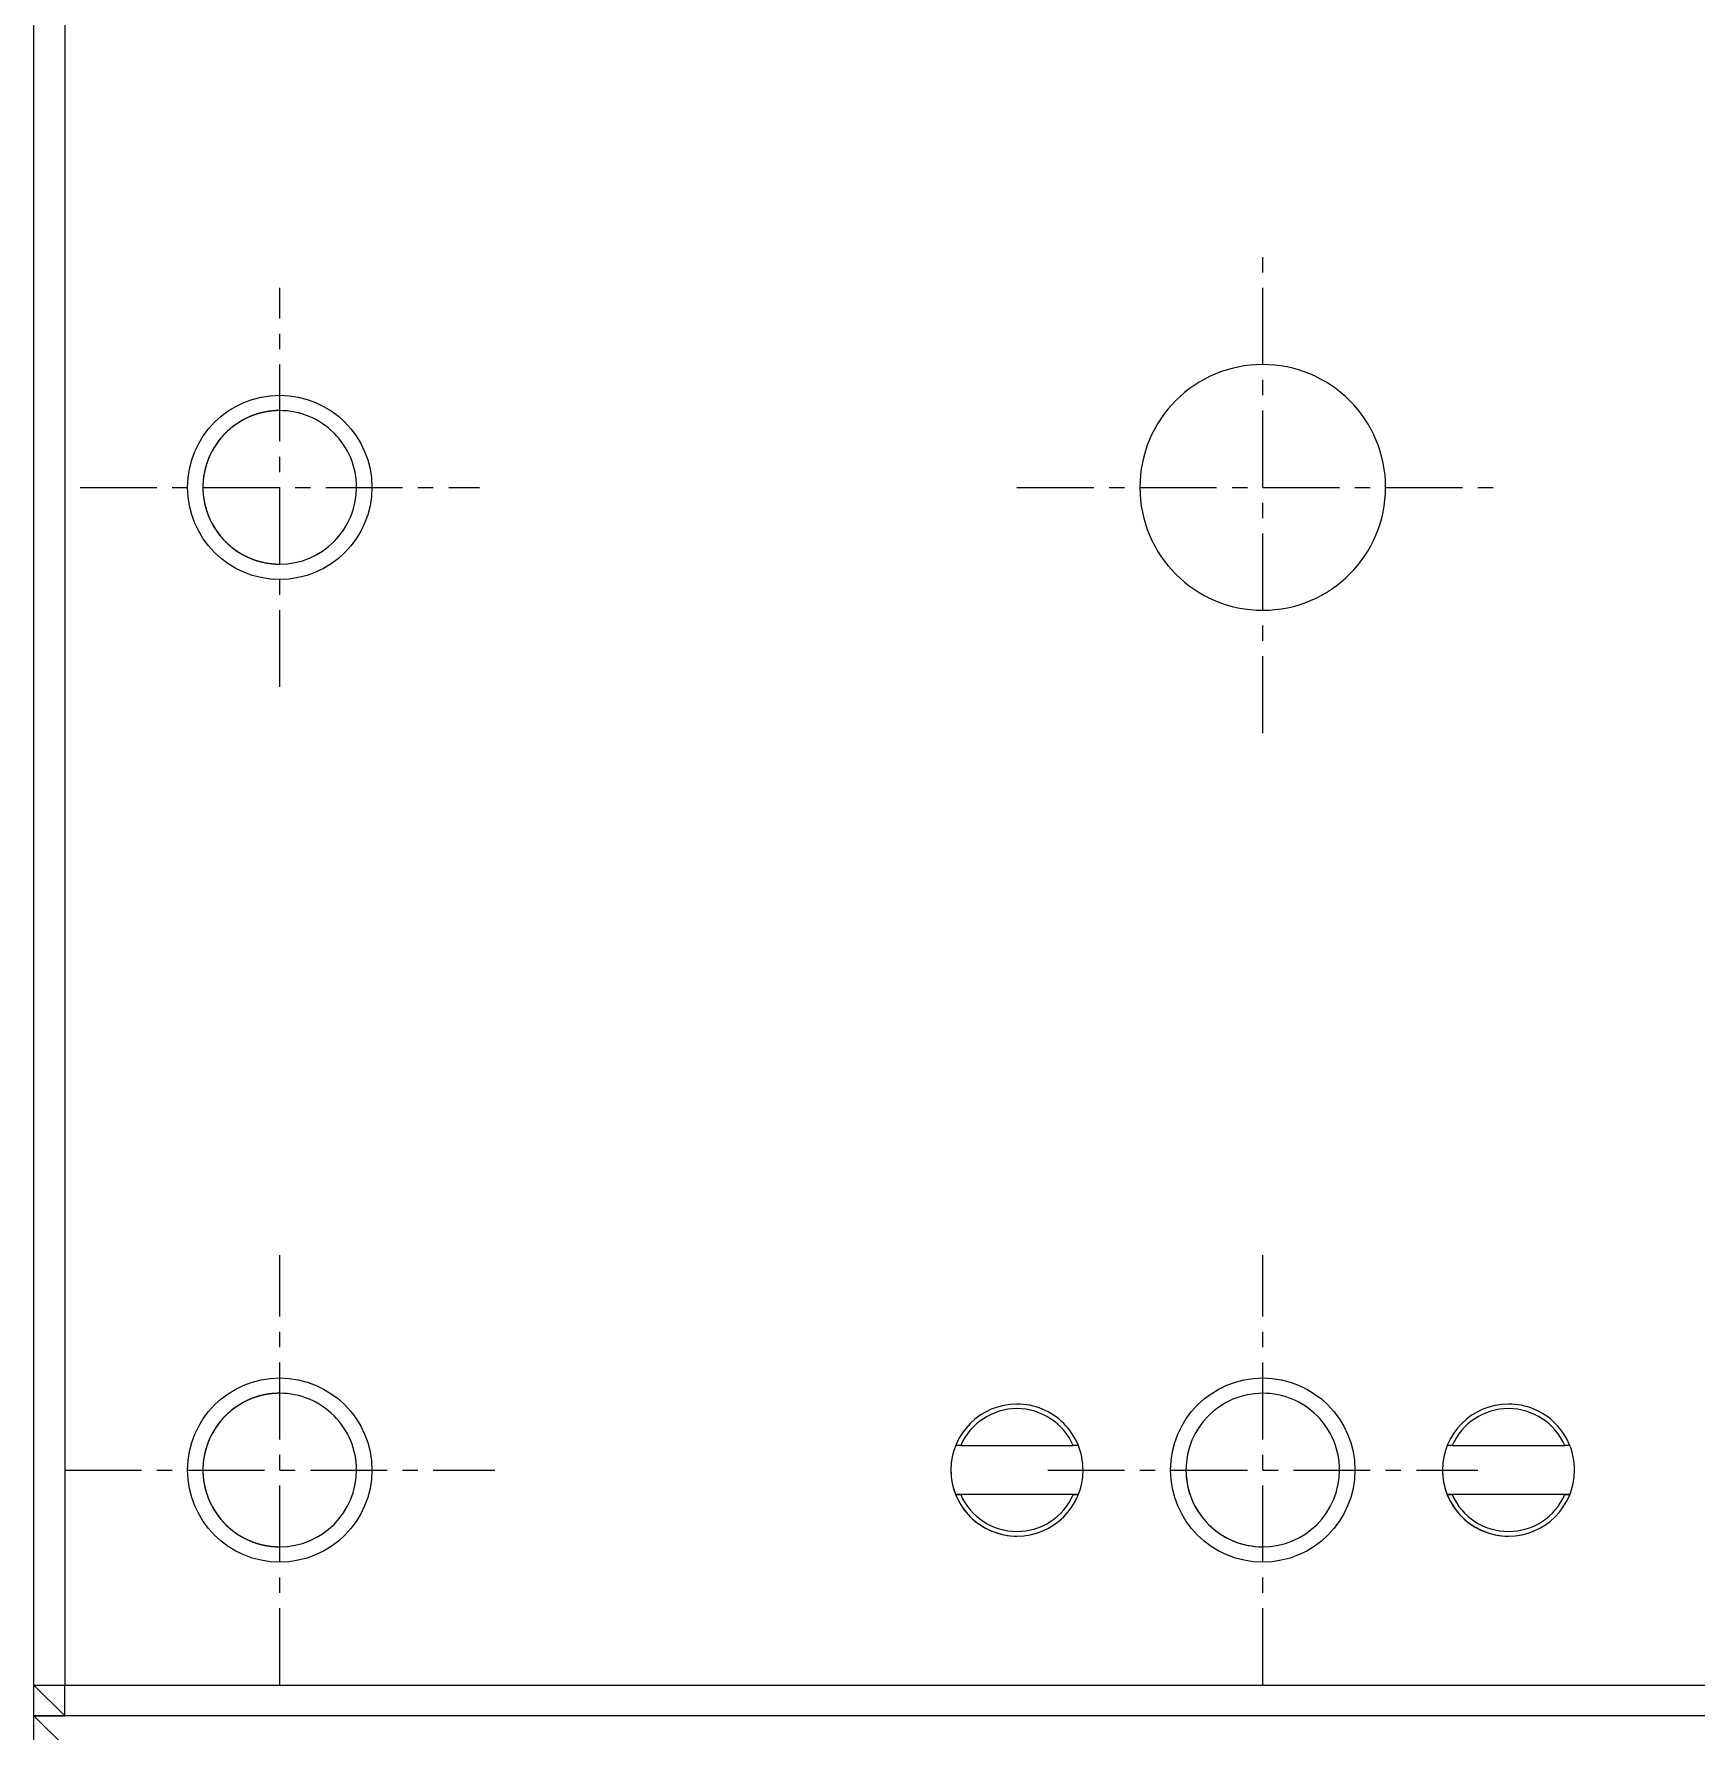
# Model space of a CAD drawing. Extents: x 32 to 301, y 48 to 360.
# Drawn here: x 65.79 to 92.84, y 121.13 to 148.76 of the extents above; entities that cross this region are included whole.
import ezdxf

# ---------------------------------------------------------------- set-up
doc = ezdxf.new("R2010")
doc.units = 0
doc.linetypes.add('CENTER', pattern=[2, 1.25, -0.25, 0.25, -0.25])
doc.layers.get('0').update_dxf_attribs({"linetype": 'CONTINUOUS'})

msp = doc.modelspace()

# ---------------------------------------------------------------- linework, layer by layer
at = {"color": 7, "linetype": 'CONTINUOUS'}
for p, q in [((65.788, 121.882), (65.788, 160.882)), ((66.288, 160.882), (66.288, 121.882)), ((80.871, 125.782), (80.79, 125.782)), ((80.871, 125.782), (82.704, 125.782)), ((82.786, 125.782), (82.704, 125.782)), ((88.871, 125.782), (88.79, 125.782)), ((88.871, 125.782), (90.704, 125.782)), ((90.786, 125.782), (90.704, 125.782)), ((80.789, 124.982), (80.871, 124.982)), ((82.786, 124.982), (80.79, 124.982)), ((82.704, 124.982), (80.871, 124.982)), ((82.704, 124.982), (82.786, 124.982)), ((88.789, 124.982), (88.871, 124.982)), ((90.786, 124.982), (88.79, 124.982)), ((90.704, 124.982), (88.871, 124.982)), ((90.704, 124.982), (90.786, 124.982)), ((65.788, 121.382), (65.788, 121.882)), ((65.788, 121.882), (66.288, 121.382)), ((65.788, 121.882), (66.288, 121.882)), ((66.288, 121.882), (105.288, 121.882)), ((66.288, 121.382), (66.288, 121.882)), ((65.788, 87.382), (65.788, 121.382)), ((66.288, 121.382), (65.788, 121.382)), ((65.788, 121.382), (66.288, 121.382)), ((65.788, 121.382), (66.288, 120.882)), ((105.288, 121.382), (66.288, 121.382))]:
    msp.add_line(p, q, dxfattribs=at)
at = {"color": 1, "linetype": 'CENTER'}
for p, q in [((85.788, 137.382), (85.788, 145.382)), ((69.788, 138.132), (69.788, 144.632)), ((66.538, 141.382), (73.038, 141.382)), ((81.788, 141.382), (89.788, 141.382)), ((69.788, 121.882), (69.788, 128.882)), ((85.788, 121.882), (85.788, 128.882)), ((66.288, 125.382), (73.288, 125.382)), ((82.288, 125.382), (89.288, 125.382))]:
    msp.add_line(p, q, dxfattribs=at)
at = {"color": 7, "linetype": 'CONTINUOUS'}
for points in [[(69.788, 142.632, 0), (69.779, 142.632, 0), (69.77, 142.632, 0), (69.761, 142.632, 0), (69.752, 142.632, 0), (69.743, 142.632, 0), (69.734, 142.631, 0), (69.725, 142.631, 0), (69.716, 142.63, 0), (69.706, 142.63, 0), (69.697, 142.629, 0), (69.688, 142.629, 0), (69.679, 142.628, 0), (69.67, 142.627, 0), (69.661, 142.626, 0), (69.652, 142.625, 0), (69.643, 142.624, 0), (69.634, 142.623, 0), (69.625, 142.622, 0), (69.616, 142.621, 0), (69.607, 142.619, 0), (69.598, 142.618, 0), (69.59, 142.617, 0), (69.581, 142.615, 0), (69.572, 142.614, 0), (69.563, 142.612, 0), (69.554, 142.61, 0), (69.545, 142.609, 0), (69.536, 142.607, 0), (69.527, 142.605, 0), (69.518, 142.603, 0), (69.51, 142.601, 0), (69.501, 142.599, 0), (69.492, 142.597, 0), (69.483, 142.595, 0), (69.474, 142.593, 0), (69.466, 142.59, 0), (69.457, 142.588, 0), (69.448, 142.585, 0), (69.439, 142.583, 0), (69.431, 142.58, 0), (69.422, 142.578, 0), (69.413, 142.575, 0), (69.405, 142.572, 0), (69.396, 142.57, 0), (69.388, 142.567, 0), (69.379, 142.564, 0), (69.37, 142.561, 0), (69.362, 142.558, 0), (69.353, 142.555, 0), (69.345, 142.551, 0), (69.337, 142.548, 0), (69.328, 142.545, 0), (69.32, 142.541, 0), (69.311, 142.538, 0), (69.303, 142.535, 0), (69.294, 142.531, 0), (69.286, 142.527, 0), (69.278, 142.524, 0), (69.27, 142.52, 0), (69.261, 142.516, 0), (69.253, 142.512, 0), (69.245, 142.508, 0), (69.237, 142.505, 0), (69.229, 142.501, 0), (69.221, 142.496, 0), (69.213, 142.492, 0), (69.205, 142.488, 0), (69.197, 142.484, 0), (69.189, 142.48, 0), (69.181, 142.475, 0), (69.173, 142.471, 0), (69.165, 142.466, 0), (69.157, 142.462, 0), (69.149, 142.457, 0), (69.142, 142.452, 0), (69.134, 142.448, 0), (69.126, 142.443, 0), (69.118, 142.438, 0), (69.111, 142.433, 0), (69.103, 142.428, 0), (69.096, 142.423, 0), (69.088, 142.418, 0), (69.081, 142.413, 0), (69.073, 142.408, 0), (69.066, 142.403, 0), (69.058, 142.398, 0), (69.051, 142.392, 0), (69.044, 142.387, 0), (69.037, 142.382, 0), (69.029, 142.376, 0), (69.022, 142.371, 0), (69.015, 142.365, 0), (69.008, 142.359, 0), (69.001, 142.354, 0), (68.994, 142.348, 0), (68.987, 142.342, 0), (68.98, 142.336, 0), (68.973, 142.33, 0), (68.966, 142.325, 0), (68.96, 142.319, 0), (68.953, 142.313, 0), (68.946, 142.306, 0), (68.939, 142.3, 0), (68.933, 142.294, 0), (68.926, 142.288, 0), (68.92, 142.282, 0), (68.913, 142.275, 0), (68.907, 142.269, 0), (68.9, 142.263, 0), (68.894, 142.256, 0), (68.888, 142.25, 0), (68.881, 142.243, 0), (68.875, 142.237, 0), (68.869, 142.23, 0), (68.863, 142.223, 0), (68.857, 142.216, 0), (68.851, 142.21, 0), (68.845, 142.203, 0), (68.839, 142.196, 0), (68.833, 142.189, 0), (68.827, 142.182, 0), (68.821, 142.175, 0), (68.816, 142.168, 0), (68.81, 142.161, 0), (68.804, 142.154, 0), (68.799, 142.147, 0), (68.793, 142.14, 0), (68.788, 142.132, 0)], [(69.356, 142.556, 0), (69.356, 142.555, 0), (69.355, 142.555, 0), (69.355, 142.555, 0), (69.354, 142.555, 0), (69.354, 142.555, 0), (69.353, 142.554, 0), (69.353, 142.554, 0), (69.352, 142.554, 0), (69.352, 142.554, 0), (69.351, 142.554, 0), (69.35, 142.553, 0), (69.35, 142.553, 0), (69.349, 142.553, 0), (69.349, 142.553, 0), (69.348, 142.553, 0), (69.348, 142.552, 0), (69.347, 142.552, 0), (69.347, 142.552, 0), (69.346, 142.552, 0), (69.346, 142.552, 0), (69.345, 142.551, 0), (69.344, 142.551, 0), (69.344, 142.551, 0), (69.344, 142.551, 0), (69.343, 142.551, 0), (69.342, 142.55, 0), (69.342, 142.55, 0), (69.341, 142.55, 0), (69.341, 142.55, 0), (69.34, 142.55, 0), (69.34, 142.549, 0), (69.339, 142.549, 0), (69.339, 142.549, 0), (69.338, 142.549, 0), (69.338, 142.549, 0), (69.337, 142.548, 0), (69.337, 142.548, 0), (69.336, 142.548, 0), (69.335, 142.548, 0), (69.335, 142.547, 0), (69.334, 142.547, 0), (69.334, 142.547, 0), (69.333, 142.547, 0), (69.333, 142.547, 0), (69.332, 142.546, 0), (69.332, 142.546, 0), (69.331, 142.546, 0), (69.331, 142.546, 0), (69.33, 142.546, 0), (69.329, 142.545, 0), (69.329, 142.545, 0), (69.328, 142.545, 0), (69.328, 142.545, 0), (69.327, 142.545, 0), (69.327, 142.544, 0), (69.326, 142.544, 0), (69.326, 142.544, 0), (69.325, 142.544, 0), (69.325, 142.543, 0), (69.324, 142.543, 0), (69.324, 142.543, 0), (69.323, 142.543, 0), (69.323, 142.543, 0), (69.322, 142.542, 0), (69.321, 142.542, 0), (69.321, 142.542, 0), (69.32, 142.542, 0), (69.32, 142.542, 0), (69.319, 142.541, 0), (69.319, 142.541, 0), (69.318, 142.541, 0), (69.318, 142.541, 0), (69.317, 142.54, 0), (69.317, 142.54, 0), (69.316, 142.54, 0), (69.316, 142.54, 0), (69.315, 142.54, 0), (69.314, 142.539, 0), (69.314, 142.539, 0), (69.313, 142.539, 0), (69.313, 142.539, 0), (69.312, 142.538, 0), (69.312, 142.538, 0), (69.311, 142.538, 0), (69.311, 142.538, 0), (69.31, 142.538, 0), (69.31, 142.537, 0), (69.309, 142.537, 0), (69.309, 142.537, 0), (69.308, 142.537, 0), (69.308, 142.536, 0), (69.307, 142.536, 0), (69.306, 142.536, 0), (69.306, 142.536, 0), (69.305, 142.536, 0), (69.305, 142.535, 0), (69.304, 142.535, 0), (69.304, 142.535, 0), (69.303, 142.535, 0), (69.303, 142.534, 0), (69.302, 142.534, 0), (69.302, 142.534, 0), (69.301, 142.534, 0), (69.301, 142.534, 0), (69.3, 142.533, 0), (69.3, 142.533, 0), (69.299, 142.533, 0), (69.299, 142.533, 0), (69.298, 142.532, 0), (69.297, 142.532, 0), (69.297, 142.532, 0), (69.296, 142.532, 0), (69.296, 142.532, 0), (69.295, 142.531, 0), (69.295, 142.531, 0), (69.294, 142.531, 0), (69.294, 142.531, 0), (69.293, 142.53, 0), (69.293, 142.53, 0), (69.292, 142.53, 0), (69.292, 142.53, 0), (69.291, 142.529, 0), (69.29, 142.529, 0), (69.29, 142.529, 0), (69.29, 142.529, 0), (69.289, 142.529, 0), (69.288, 142.528, 0), (69.288, 142.528, 0)], [(68.788, 142.132, 0), (68.78, 142.122, 0), (68.773, 142.112, 0), (68.766, 142.102, 0), (68.758, 142.092, 0), (68.751, 142.081, 0), (68.745, 142.071, 0), (68.738, 142.06, 0), (68.731, 142.05, 0), (68.724, 142.039, 0), (68.718, 142.028, 0), (68.711, 142.018, 0), (68.705, 142.007, 0), (68.699, 141.996, 0), (68.692, 141.985, 0), (68.686, 141.974, 0), (68.681, 141.963, 0), (68.675, 141.951, 0), (68.669, 141.94, 0), (68.664, 141.929, 0), (68.658, 141.918, 0), (68.653, 141.906, 0), (68.648, 141.895, 0), (68.643, 141.883, 0), (68.638, 141.872, 0), (68.633, 141.86, 0), (68.628, 141.849, 0), (68.623, 141.837, 0), (68.619, 141.825, 0), (68.615, 141.813, 0), (68.61, 141.802, 0), (68.606, 141.79, 0), (68.602, 141.778, 0), (68.598, 141.766, 0), (68.594, 141.754, 0), (68.591, 141.742, 0), (68.587, 141.73, 0), (68.584, 141.718, 0), (68.58, 141.706, 0), (68.577, 141.693, 0), (68.574, 141.681, 0), (68.571, 141.669, 0), (68.568, 141.657, 0), (68.566, 141.644, 0), (68.563, 141.632, 0), (68.561, 141.62, 0), (68.558, 141.607, 0), (68.556, 141.595, 0), (68.554, 141.583, 0), (68.552, 141.57, 0), (68.55, 141.558, 0), (68.549, 141.545, 0), (68.547, 141.533, 0), (68.546, 141.52, 0), (68.544, 141.508, 0), (68.543, 141.495, 0), (68.542, 141.483, 0), (68.541, 141.47, 0), (68.54, 141.458, 0), (68.539, 141.445, 0), (68.539, 141.433, 0), (68.538, 141.42, 0), (68.538, 141.408, 0), (68.538, 141.395, 0), (68.538, 141.382, 0), (68.538, 141.37, 0), (68.538, 141.357, 0), (68.538, 141.345, 0), (68.539, 141.332, 0), (68.539, 141.32, 0), (68.54, 141.307, 0), (68.541, 141.295, 0), (68.542, 141.282, 0), (68.543, 141.27, 0), (68.544, 141.257, 0), (68.546, 141.245, 0), (68.547, 141.232, 0), (68.549, 141.22, 0), (68.55, 141.207, 0), (68.552, 141.195, 0), (68.554, 141.182, 0), (68.556, 141.17, 0), (68.558, 141.157, 0), (68.561, 141.145, 0), (68.563, 141.133, 0), (68.566, 141.12, 0), (68.568, 141.108, 0), (68.571, 141.096, 0), (68.574, 141.084, 0), (68.577, 141.072, 0), (68.58, 141.059, 0), (68.584, 141.047, 0), (68.587, 141.035, 0), (68.591, 141.023, 0), (68.594, 141.011, 0), (68.598, 140.999, 0), (68.602, 140.987, 0), (68.606, 140.975, 0), (68.61, 140.963, 0), (68.615, 140.952, 0), (68.619, 140.94, 0), (68.623, 140.928, 0), (68.628, 140.916, 0), (68.633, 140.905, 0), (68.638, 140.893, 0), (68.643, 140.882, 0), (68.648, 140.87, 0), (68.653, 140.859, 0), (68.658, 140.847, 0), (68.664, 140.836, 0), (68.669, 140.825, 0), (68.675, 140.814, 0), (68.681, 140.802, 0), (68.686, 140.791, 0), (68.692, 140.78, 0), (68.699, 140.769, 0), (68.705, 140.758, 0), (68.711, 140.747, 0), (68.718, 140.737, 0), (68.724, 140.726, 0), (68.731, 140.715, 0), (68.738, 140.705, 0), (68.745, 140.694, 0), (68.751, 140.684, 0), (68.758, 140.673, 0), (68.766, 140.663, 0), (68.773, 140.653, 0), (68.78, 140.643, 0), (68.788, 140.632, 0)], [(68.788, 140.632, 0), (68.793, 140.625, 0), (68.799, 140.618, 0), (68.804, 140.611, 0), (68.81, 140.604, 0), (68.816, 140.597, 0), (68.821, 140.59, 0), (68.827, 140.583, 0), (68.833, 140.576, 0), (68.839, 140.569, 0), (68.845, 140.562, 0), (68.851, 140.555, 0), (68.857, 140.548, 0), (68.863, 140.542, 0), (68.869, 140.535, 0), (68.875, 140.528, 0), (68.881, 140.522, 0), (68.888, 140.515, 0), (68.894, 140.509, 0), (68.9, 140.502, 0), (68.907, 140.496, 0), (68.913, 140.49, 0), (68.92, 140.483, 0), (68.926, 140.477, 0), (68.933, 140.471, 0), (68.939, 140.465, 0), (68.946, 140.458, 0), (68.953, 140.452, 0), (68.96, 140.446, 0), (68.966, 140.44, 0), (68.973, 140.434, 0), (68.98, 140.429, 0), (68.987, 140.423, 0), (68.994, 140.417, 0), (69.001, 140.411, 0), (69.008, 140.406, 0), (69.015, 140.4, 0), (69.022, 140.394, 0), (69.029, 140.389, 0), (69.037, 140.383, 0), (69.044, 140.378, 0), (69.051, 140.373, 0), (69.058, 140.367, 0), (69.066, 140.362, 0), (69.073, 140.357, 0), (69.081, 140.352, 0), (69.088, 140.347, 0), (69.096, 140.342, 0), (69.103, 140.337, 0), (69.111, 140.332, 0), (69.118, 140.327, 0), (69.126, 140.322, 0), (69.134, 140.317, 0), (69.142, 140.312, 0), (69.149, 140.308, 0), (69.157, 140.303, 0), (69.165, 140.299, 0), (69.173, 140.294, 0), (69.181, 140.29, 0), (69.189, 140.285, 0), (69.197, 140.281, 0), (69.205, 140.277, 0), (69.213, 140.273, 0), (69.221, 140.269, 0), (69.229, 140.264, 0), (69.237, 140.26, 0), (69.245, 140.256, 0), (69.253, 140.253, 0), (69.261, 140.249, 0), (69.27, 140.245, 0), (69.278, 140.241, 0), (69.286, 140.238, 0), (69.294, 140.234, 0), (69.303, 140.23, 0), (69.311, 140.227, 0), (69.32, 140.223, 0), (69.328, 140.22, 0), (69.337, 140.217, 0), (69.345, 140.214, 0), (69.353, 140.21, 0), (69.362, 140.207, 0), (69.37, 140.204, 0), (69.379, 140.201, 0), (69.388, 140.198, 0), (69.396, 140.195, 0), (69.405, 140.193, 0), (69.413, 140.19, 0), (69.422, 140.187, 0), (69.431, 140.185, 0), (69.439, 140.182, 0), (69.448, 140.18, 0), (69.457, 140.177, 0), (69.466, 140.175, 0), (69.474, 140.172, 0), (69.483, 140.17, 0), (69.492, 140.168, 0), (69.501, 140.166, 0), (69.51, 140.164, 0), (69.518, 140.162, 0), (69.527, 140.16, 0), (69.536, 140.158, 0), (69.545, 140.156, 0), (69.554, 140.155, 0), (69.563, 140.153, 0), (69.572, 140.151, 0), (69.581, 140.15, 0), (69.59, 140.148, 0), (69.598, 140.147, 0), (69.607, 140.146, 0), (69.616, 140.144, 0), (69.625, 140.143, 0), (69.634, 140.142, 0), (69.643, 140.141, 0), (69.652, 140.14, 0), (69.661, 140.139, 0), (69.67, 140.138, 0), (69.679, 140.137, 0), (69.688, 140.136, 0), (69.697, 140.136, 0), (69.706, 140.135, 0), (69.716, 140.135, 0), (69.725, 140.134, 0), (69.734, 140.134, 0), (69.743, 140.133, 0), (69.752, 140.133, 0), (69.761, 140.133, 0), (69.77, 140.133, 0), (69.779, 140.133, 0), (69.788, 140.132, 0)], [(69.721, 140.134, 0), (69.722, 140.134, 0), (69.722, 140.134, 0), (69.723, 140.134, 0), (69.723, 140.134, 0), (69.724, 140.134, 0), (69.725, 140.134, 0), (69.725, 140.134, 0), (69.725, 140.134, 0), (69.726, 140.134, 0), (69.727, 140.134, 0), (69.727, 140.134, 0), (69.728, 140.134, 0), (69.728, 140.134, 0), (69.729, 140.134, 0), (69.729, 140.134, 0), (69.73, 140.134, 0), (69.73, 140.134, 0), (69.731, 140.134, 0), (69.731, 140.134, 0), (69.732, 140.134, 0), (69.732, 140.134, 0), (69.733, 140.134, 0), (69.733, 140.134, 0), (69.734, 140.134, 0), (69.734, 140.134, 0), (69.735, 140.134, 0), (69.735, 140.134, 0), (69.736, 140.134, 0), (69.736, 140.134, 0), (69.737, 140.134, 0), (69.737, 140.133, 0), (69.738, 140.133, 0), (69.739, 140.133, 0), (69.739, 140.133, 0), (69.74, 140.133, 0), (69.74, 140.133, 0), (69.741, 140.133, 0), (69.741, 140.133, 0), (69.742, 140.133, 0), (69.742, 140.133, 0), (69.743, 140.133, 0), (69.743, 140.133, 0), (69.744, 140.133, 0), (69.744, 140.133, 0), (69.745, 140.133, 0), (69.745, 140.133, 0), (69.746, 140.133, 0), (69.746, 140.133, 0), (69.747, 140.133, 0), (69.747, 140.133, 0), (69.748, 140.133, 0), (69.748, 140.133, 0), (69.749, 140.133, 0), (69.749, 140.133, 0), (69.75, 140.133, 0), (69.75, 140.133, 0), (69.751, 140.133, 0), (69.751, 140.133, 0), (69.752, 140.133, 0), (69.752, 140.133, 0), (69.753, 140.133, 0), (69.754, 140.133, 0), (69.754, 140.133, 0), (69.755, 140.133, 0), (69.755, 140.133, 0), (69.756, 140.133, 0), (69.756, 140.133, 0), (69.757, 140.133, 0), (69.757, 140.133, 0), (69.758, 140.133, 0), (69.758, 140.133, 0), (69.759, 140.133, 0), (69.759, 140.133, 0), (69.76, 140.133, 0), (69.76, 140.133, 0), (69.761, 140.133, 0), (69.761, 140.133, 0), (69.762, 140.133, 0), (69.762, 140.133, 0), (69.763, 140.133, 0), (69.763, 140.133, 0), (69.764, 140.133, 0), (69.764, 140.133, 0), (69.765, 140.133, 0), (69.766, 140.133, 0), (69.766, 140.133, 0), (69.767, 140.133, 0), (69.767, 140.133, 0), (69.768, 140.133, 0), (69.768, 140.133, 0), (69.769, 140.133, 0), (69.769, 140.133, 0), (69.77, 140.133, 0), (69.77, 140.133, 0), (69.771, 140.133, 0), (69.771, 140.133, 0), (69.772, 140.133, 0), (69.772, 140.133, 0), (69.773, 140.133, 0), (69.773, 140.133, 0), (69.774, 140.133, 0), (69.774, 140.133, 0), (69.775, 140.133, 0), (69.775, 140.133, 0), (69.776, 140.133, 0), (69.776, 140.133, 0), (69.777, 140.133, 0), (69.778, 140.133, 0), (69.778, 140.133, 0), (69.778, 140.133, 0), (69.779, 140.133, 0), (69.78, 140.133, 0), (69.78, 140.132, 0), (69.781, 140.132, 0), (69.781, 140.132, 0), (69.782, 140.132, 0), (69.782, 140.132, 0), (69.783, 140.132, 0), (69.783, 140.132, 0), (69.784, 140.132, 0), (69.784, 140.132, 0), (69.785, 140.132, 0), (69.785, 140.132, 0), (69.786, 140.132, 0), (69.786, 140.132, 0), (69.787, 140.132, 0), (69.787, 140.132, 0), (69.788, 140.132, 0)], [(69.788, 126.632, 0), (69.779, 126.632, 0), (69.77, 126.632, 0), (69.761, 126.632, 0), (69.752, 126.632, 0), (69.743, 126.632, 0), (69.734, 126.631, 0), (69.725, 126.631, 0), (69.716, 126.63, 0), (69.706, 126.63, 0), (69.697, 126.629, 0), (69.688, 126.629, 0), (69.679, 126.628, 0), (69.67, 126.627, 0), (69.661, 126.626, 0), (69.652, 126.625, 0), (69.643, 126.624, 0), (69.634, 126.623, 0), (69.625, 126.622, 0), (69.616, 126.621, 0), (69.607, 126.619, 0), (69.598, 126.618, 0), (69.59, 126.617, 0), (69.581, 126.615, 0), (69.572, 126.614, 0), (69.563, 126.612, 0), (69.554, 126.61, 0), (69.545, 126.609, 0), (69.536, 126.607, 0), (69.527, 126.605, 0), (69.518, 126.603, 0), (69.51, 126.601, 0), (69.501, 126.599, 0), (69.492, 126.597, 0), (69.483, 126.595, 0), (69.474, 126.593, 0), (69.466, 126.59, 0), (69.457, 126.588, 0), (69.448, 126.585, 0), (69.439, 126.583, 0), (69.431, 126.58, 0), (69.422, 126.578, 0), (69.413, 126.575, 0), (69.405, 126.572, 0), (69.396, 126.57, 0), (69.388, 126.567, 0), (69.379, 126.564, 0), (69.37, 126.561, 0), (69.362, 126.558, 0), (69.353, 126.555, 0), (69.345, 126.551, 0), (69.337, 126.548, 0), (69.328, 126.545, 0), (69.32, 126.541, 0), (69.311, 126.538, 0), (69.303, 126.535, 0), (69.294, 126.531, 0), (69.286, 126.527, 0), (69.278, 126.524, 0), (69.27, 126.52, 0), (69.261, 126.516, 0), (69.253, 126.512, 0), (69.245, 126.508, 0), (69.237, 126.505, 0), (69.229, 126.501, 0), (69.221, 126.496, 0), (69.213, 126.492, 0), (69.205, 126.488, 0), (69.197, 126.484, 0), (69.189, 126.48, 0), (69.181, 126.475, 0), (69.173, 126.471, 0), (69.165, 126.466, 0), (69.157, 126.462, 0), (69.149, 126.457, 0), (69.142, 126.452, 0), (69.134, 126.448, 0), (69.126, 126.443, 0), (69.118, 126.438, 0), (69.111, 126.433, 0), (69.103, 126.428, 0), (69.096, 126.423, 0), (69.088, 126.418, 0), (69.081, 126.413, 0), (69.073, 126.408, 0), (69.066, 126.403, 0), (69.058, 126.398, 0), (69.051, 126.392, 0), (69.044, 126.387, 0), (69.037, 126.382, 0), (69.029, 126.376, 0), (69.022, 126.371, 0), (69.015, 126.365, 0), (69.008, 126.359, 0), (69.001, 126.354, 0), (68.994, 126.348, 0), (68.987, 126.342, 0), (68.98, 126.336, 0), (68.973, 126.33, 0), (68.966, 126.325, 0), (68.96, 126.319, 0), (68.953, 126.313, 0), (68.946, 126.306, 0), (68.939, 126.3, 0), (68.933, 126.294, 0), (68.926, 126.288, 0), (68.92, 126.282, 0), (68.913, 126.275, 0), (68.907, 126.269, 0), (68.9, 126.263, 0), (68.894, 126.256, 0), (68.888, 126.25, 0), (68.881, 126.243, 0), (68.875, 126.237, 0), (68.869, 126.23, 0), (68.863, 126.223, 0), (68.857, 126.216, 0), (68.851, 126.21, 0), (68.845, 126.203, 0), (68.839, 126.196, 0), (68.833, 126.189, 0), (68.827, 126.182, 0), (68.821, 126.175, 0), (68.816, 126.168, 0), (68.81, 126.161, 0), (68.804, 126.154, 0), (68.799, 126.147, 0), (68.793, 126.14, 0), (68.788, 126.132, 0)], [(69.752, 126.632, 0), (69.749, 126.632, 0), (69.745, 126.632, 0), (69.741, 126.632, 0), (69.737, 126.631, 0), (69.734, 126.631, 0), (69.73, 126.631, 0), (69.726, 126.631, 0), (69.723, 126.631, 0), (69.719, 126.631, 0), (69.715, 126.63, 0), (69.711, 126.63, 0), (69.708, 126.63, 0), (69.704, 126.63, 0), (69.7, 126.629, 0), (69.696, 126.629, 0), (69.693, 126.629, 0), (69.689, 126.629, 0), (69.685, 126.628, 0), (69.681, 126.628, 0), (69.678, 126.628, 0), (69.674, 126.627, 0), (69.67, 126.627, 0), (69.667, 126.627, 0), (69.663, 126.626, 0), (69.659, 126.626, 0), (69.655, 126.625, 0), (69.652, 126.625, 0), (69.648, 126.625, 0), (69.644, 126.624, 0), (69.641, 126.624, 0), (69.637, 126.623, 0), (69.633, 126.623, 0), (69.629, 126.622, 0), (69.626, 126.622, 0), (69.622, 126.621, 0), (69.618, 126.621, 0), (69.615, 126.62, 0), (69.611, 126.62, 0), (69.607, 126.619, 0), (69.603, 126.619, 0), (69.6, 126.618, 0), (69.596, 126.618, 0), (69.592, 126.617, 0), (69.589, 126.617, 0), (69.585, 126.616, 0), (69.581, 126.615, 0), (69.578, 126.615, 0), (69.574, 126.614, 0), (69.57, 126.613, 0), (69.567, 126.613, 0), (69.563, 126.612, 0), (69.559, 126.611, 0), (69.555, 126.611, 0), (69.552, 126.61, 0), (69.548, 126.609, 0), (69.544, 126.609, 0), (69.541, 126.608, 0), (69.537, 126.607, 0), (69.534, 126.606, 0), (69.53, 126.606, 0), (69.526, 126.605, 0), (69.522, 126.604, 0), (69.519, 126.603, 0), (69.515, 126.602, 0), (69.511, 126.602, 0), (69.508, 126.601, 0), (69.504, 126.6, 0), (69.501, 126.599, 0), (69.497, 126.598, 0), (69.493, 126.597, 0), (69.49, 126.596, 0), (69.486, 126.595, 0), (69.482, 126.595, 0), (69.479, 126.594, 0), (69.475, 126.593, 0), (69.472, 126.592, 0), (69.468, 126.591, 0), (69.464, 126.59, 0), (69.461, 126.589, 0), (69.457, 126.588, 0), (69.454, 126.587, 0), (69.45, 126.586, 0), (69.446, 126.585, 0), (69.443, 126.584, 0), (69.439, 126.583, 0), (69.436, 126.582, 0), (69.432, 126.581, 0), (69.428, 126.58, 0), (69.425, 126.579, 0), (69.421, 126.577, 0), (69.418, 126.576, 0), (69.414, 126.575, 0), (69.41, 126.574, 0), (69.407, 126.573, 0), (69.403, 126.572, 0), (69.4, 126.571, 0), (69.396, 126.57, 0), (69.393, 126.568, 0), (69.389, 126.567, 0), (69.386, 126.566, 0), (69.382, 126.565, 0), (69.379, 126.564, 0), (69.375, 126.562, 0), (69.371, 126.561, 0), (69.368, 126.56, 0), (69.364, 126.559, 0), (69.361, 126.557, 0), (69.357, 126.556, 0), (69.354, 126.555, 0), (69.35, 126.553, 0), (69.347, 126.552, 0), (69.343, 126.551, 0), (69.34, 126.549, 0), (69.336, 126.548, 0), (69.333, 126.547, 0), (69.329, 126.545, 0), (69.326, 126.544, 0), (69.322, 126.543, 0), (69.319, 126.541, 0), (69.316, 126.54, 0), (69.312, 126.538, 0), (69.308, 126.537, 0), (69.305, 126.535, 0), (69.302, 126.534, 0), (69.298, 126.533, 0), (69.295, 126.531, 0), (69.291, 126.53, 0), (69.288, 126.528, 0)], [(69.788, 126.632, 0), (69.788, 126.632, 0), (69.787, 126.632, 0), (69.787, 126.632, 0), (69.787, 126.632, 0), (69.787, 126.632, 0), (69.786, 126.632, 0), (69.786, 126.632, 0), (69.786, 126.632, 0), (69.785, 126.632, 0), (69.785, 126.632, 0), (69.785, 126.632, 0), (69.785, 126.632, 0), (69.784, 126.632, 0), (69.784, 126.632, 0), (69.784, 126.632, 0), (69.784, 126.632, 0), (69.783, 126.632, 0), (69.783, 126.632, 0), (69.783, 126.632, 0), (69.782, 126.632, 0), (69.782, 126.632, 0), (69.782, 126.632, 0), (69.781, 126.632, 0), (69.781, 126.632, 0), (69.781, 126.632, 0), (69.781, 126.632, 0), (69.78, 126.632, 0), (69.78, 126.632, 0), (69.78, 126.632, 0), (69.78, 126.632, 0), (69.779, 126.632, 0), (69.779, 126.632, 0), (69.779, 126.632, 0), (69.778, 126.632, 0), (69.778, 126.632, 0), (69.778, 126.632, 0), (69.778, 126.632, 0), (69.777, 126.632, 0), (69.777, 126.632, 0), (69.777, 126.632, 0), (69.776, 126.632, 0), (69.776, 126.632, 0), (69.776, 126.632, 0), (69.776, 126.632, 0), (69.775, 126.632, 0), (69.775, 126.632, 0), (69.775, 126.632, 0), (69.775, 126.632, 0), (69.774, 126.632, 0), (69.774, 126.632, 0), (69.774, 126.632, 0), (69.773, 126.632, 0), (69.773, 126.632, 0), (69.773, 126.632, 0), (69.773, 126.632, 0), (69.772, 126.632, 0), (69.772, 126.632, 0), (69.772, 126.632, 0), (69.772, 126.632, 0), (69.771, 126.632, 0), (69.771, 126.632, 0), (69.771, 126.632, 0), (69.77, 126.632, 0), (69.77, 126.632, 0), (69.77, 126.632, 0), (69.77, 126.632, 0), (69.769, 126.632, 0), (69.769, 126.632, 0), (69.769, 126.632, 0), (69.769, 126.632, 0), (69.768, 126.632, 0), (69.768, 126.632, 0), (69.768, 126.632, 0), (69.767, 126.632, 0), (69.767, 126.632, 0), (69.767, 126.632, 0), (69.767, 126.632, 0), (69.766, 126.632, 0), (69.766, 126.632, 0), (69.766, 126.632, 0), (69.766, 126.632, 0), (69.765, 126.632, 0), (69.765, 126.632, 0), (69.765, 126.632, 0), (69.764, 126.632, 0), (69.764, 126.632, 0), (69.764, 126.632, 0), (69.763, 126.632, 0), (69.763, 126.632, 0), (69.763, 126.632, 0), (69.763, 126.632, 0), (69.762, 126.632, 0), (69.762, 126.632, 0), (69.762, 126.632, 0), (69.762, 126.632, 0), (69.761, 126.632, 0), (69.761, 126.632, 0), (69.761, 126.632, 0), (69.76, 126.632, 0), (69.76, 126.632, 0), (69.76, 126.632, 0), (69.76, 126.632, 0), (69.759, 126.632, 0), (69.759, 126.632, 0), (69.759, 126.632, 0), (69.759, 126.632, 0), (69.758, 126.632, 0), (69.758, 126.632, 0), (69.758, 126.632, 0), (69.757, 126.632, 0), (69.757, 126.632, 0), (69.757, 126.632, 0), (69.757, 126.632, 0), (69.756, 126.632, 0), (69.756, 126.632, 0), (69.756, 126.632, 0), (69.755, 126.632, 0), (69.755, 126.632, 0), (69.755, 126.632, 0), (69.755, 126.632, 0), (69.754, 126.632, 0), (69.754, 126.632, 0), (69.754, 126.632, 0), (69.754, 126.632, 0), (69.753, 126.632, 0), (69.753, 126.632, 0), (69.753, 126.632, 0), (69.752, 126.632, 0)], [(68.788, 126.132, 0), (68.78, 126.122, 0), (68.773, 126.112, 0), (68.766, 126.102, 0), (68.758, 126.092, 0), (68.751, 126.081, 0), (68.745, 126.071, 0), (68.738, 126.06, 0), (68.731, 126.05, 0), (68.724, 126.039, 0), (68.718, 126.028, 0), (68.711, 126.018, 0), (68.705, 126.007, 0), (68.699, 125.996, 0), (68.693, 125.985, 0), (68.687, 125.974, 0), (68.681, 125.963, 0), (68.675, 125.951, 0), (68.669, 125.94, 0), (68.664, 125.929, 0), (68.658, 125.918, 0), (68.653, 125.906, 0), (68.648, 125.895, 0), (68.643, 125.883, 0), (68.638, 125.872, 0), (68.633, 125.86, 0), (68.628, 125.849, 0), (68.623, 125.837, 0), (68.619, 125.825, 0), (68.615, 125.813, 0), (68.61, 125.802, 0), (68.606, 125.79, 0), (68.602, 125.778, 0), (68.598, 125.766, 0), (68.594, 125.754, 0), (68.591, 125.742, 0), (68.587, 125.73, 0), (68.584, 125.718, 0), (68.58, 125.706, 0), (68.577, 125.693, 0), (68.574, 125.681, 0), (68.571, 125.669, 0), (68.568, 125.657, 0), (68.566, 125.644, 0), (68.563, 125.632, 0), (68.561, 125.62, 0), (68.558, 125.607, 0), (68.556, 125.595, 0), (68.554, 125.583, 0), (68.552, 125.57, 0), (68.55, 125.558, 0), (68.549, 125.545, 0), (68.547, 125.533, 0), (68.546, 125.52, 0), (68.544, 125.508, 0), (68.543, 125.495, 0), (68.542, 125.483, 0), (68.541, 125.47, 0), (68.54, 125.458, 0), (68.54, 125.445, 0), (68.539, 125.433, 0), (68.538, 125.42, 0), (68.538, 125.408, 0), (68.538, 125.395, 0), (68.538, 125.382, 0), (68.538, 125.37, 0), (68.538, 125.357, 0), (68.538, 125.345, 0), (68.539, 125.332, 0), (68.54, 125.32, 0), (68.54, 125.307, 0), (68.541, 125.295, 0), (68.542, 125.282, 0), (68.543, 125.27, 0), (68.544, 125.257, 0), (68.546, 125.245, 0), (68.547, 125.232, 0), (68.549, 125.22, 0), (68.55, 125.207, 0), (68.552, 125.195, 0), (68.554, 125.182, 0), (68.556, 125.17, 0), (68.558, 125.157, 0), (68.561, 125.145, 0), (68.563, 125.133, 0), (68.566, 125.12, 0), (68.568, 125.108, 0), (68.571, 125.096, 0), (68.574, 125.084, 0), (68.577, 125.072, 0), (68.58, 125.059, 0), (68.584, 125.047, 0), (68.587, 125.035, 0), (68.591, 125.023, 0), (68.594, 125.011, 0), (68.598, 124.999, 0), (68.602, 124.987, 0), (68.606, 124.975, 0), (68.61, 124.963, 0), (68.615, 124.952, 0), (68.619, 124.94, 0), (68.623, 124.928, 0), (68.628, 124.916, 0), (68.633, 124.905, 0), (68.638, 124.893, 0), (68.643, 124.882, 0), (68.648, 124.87, 0), (68.653, 124.859, 0), (68.658, 124.847, 0), (68.664, 124.836, 0), (68.669, 124.825, 0), (68.675, 124.814, 0), (68.681, 124.802, 0), (68.687, 124.791, 0), (68.693, 124.78, 0), (68.699, 124.769, 0), (68.705, 124.758, 0), (68.711, 124.747, 0), (68.718, 124.737, 0), (68.724, 124.726, 0), (68.731, 124.715, 0), (68.738, 124.705, 0), (68.745, 124.694, 0), (68.751, 124.684, 0), (68.758, 124.673, 0), (68.766, 124.663, 0), (68.773, 124.653, 0), (68.78, 124.643, 0), (68.788, 124.632, 0)], [(68.788, 126.132, 0), (68.78, 126.122, 0), (68.773, 126.112, 0), (68.766, 126.102, 0), (68.758, 126.092, 0), (68.751, 126.081, 0), (68.745, 126.071, 0), (68.738, 126.06, 0), (68.731, 126.05, 0), (68.724, 126.039, 0), (68.718, 126.028, 0), (68.711, 126.018, 0), (68.705, 126.007, 0), (68.699, 125.996, 0), (68.692, 125.985, 0), (68.686, 125.974, 0), (68.681, 125.963, 0), (68.675, 125.951, 0), (68.669, 125.94, 0), (68.664, 125.929, 0), (68.658, 125.918, 0), (68.653, 125.906, 0), (68.648, 125.895, 0), (68.643, 125.883, 0), (68.638, 125.872, 0), (68.633, 125.86, 0), (68.628, 125.849, 0), (68.623, 125.837, 0), (68.619, 125.825, 0), (68.615, 125.813, 0), (68.61, 125.802, 0), (68.606, 125.79, 0), (68.602, 125.778, 0), (68.598, 125.766, 0), (68.594, 125.754, 0), (68.591, 125.742, 0), (68.587, 125.73, 0), (68.584, 125.718, 0), (68.58, 125.706, 0), (68.577, 125.693, 0), (68.574, 125.681, 0), (68.571, 125.669, 0), (68.568, 125.657, 0), (68.566, 125.644, 0), (68.563, 125.632, 0), (68.561, 125.62, 0), (68.558, 125.607, 0), (68.556, 125.595, 0), (68.554, 125.583, 0), (68.552, 125.57, 0), (68.55, 125.558, 0), (68.549, 125.545, 0), (68.547, 125.533, 0), (68.546, 125.52, 0), (68.544, 125.508, 0), (68.543, 125.495, 0), (68.542, 125.483, 0), (68.541, 125.47, 0), (68.54, 125.458, 0), (68.539, 125.445, 0), (68.539, 125.433, 0), (68.538, 125.42, 0), (68.538, 125.408, 0), (68.538, 125.395, 0), (68.538, 125.382, 0), (68.538, 125.37, 0), (68.538, 125.357, 0), (68.538, 125.345, 0), (68.539, 125.332, 0), (68.539, 125.32, 0), (68.54, 125.307, 0), (68.541, 125.295, 0), (68.542, 125.282, 0), (68.543, 125.27, 0), (68.544, 125.257, 0), (68.546, 125.245, 0), (68.547, 125.232, 0), (68.549, 125.22, 0), (68.55, 125.207, 0), (68.552, 125.195, 0), (68.554, 125.182, 0), (68.556, 125.17, 0), (68.558, 125.157, 0), (68.561, 125.145, 0), (68.563, 125.133, 0), (68.566, 125.12, 0), (68.568, 125.108, 0), (68.571, 125.096, 0), (68.574, 125.084, 0), (68.577, 125.072, 0), (68.58, 125.059, 0), (68.584, 125.047, 0), (68.587, 125.035, 0), (68.591, 125.023, 0), (68.594, 125.011, 0), (68.598, 124.999, 0), (68.602, 124.987, 0), (68.606, 124.975, 0), (68.61, 124.963, 0), (68.615, 124.952, 0), (68.619, 124.94, 0), (68.623, 124.928, 0), (68.628, 124.916, 0), (68.633, 124.905, 0), (68.638, 124.893, 0), (68.643, 124.882, 0), (68.648, 124.87, 0), (68.653, 124.859, 0), (68.658, 124.847, 0), (68.664, 124.836, 0), (68.669, 124.825, 0), (68.675, 124.814, 0), (68.681, 124.802, 0), (68.686, 124.791, 0), (68.692, 124.78, 0), (68.699, 124.769, 0), (68.705, 124.758, 0), (68.711, 124.747, 0), (68.718, 124.737, 0), (68.724, 124.726, 0), (68.731, 124.715, 0), (68.738, 124.705, 0), (68.745, 124.694, 0), (68.751, 124.684, 0), (68.758, 124.673, 0), (68.766, 124.663, 0), (68.773, 124.653, 0), (68.78, 124.643, 0), (68.788, 124.632, 0)], [(68.788, 124.632, 0), (68.793, 124.625, 0), (68.799, 124.618, 0), (68.804, 124.611, 0), (68.81, 124.604, 0), (68.816, 124.597, 0), (68.821, 124.59, 0), (68.827, 124.583, 0), (68.833, 124.576, 0), (68.839, 124.569, 0), (68.845, 124.562, 0), (68.851, 124.555, 0), (68.857, 124.548, 0), (68.863, 124.542, 0), (68.869, 124.535, 0), (68.875, 124.528, 0), (68.881, 124.522, 0), (68.888, 124.515, 0), (68.894, 124.509, 0), (68.9, 124.502, 0), (68.907, 124.496, 0), (68.913, 124.49, 0), (68.92, 124.483, 0), (68.926, 124.477, 0), (68.933, 124.471, 0), (68.939, 124.465, 0), (68.946, 124.458, 0), (68.953, 124.452, 0), (68.96, 124.446, 0), (68.966, 124.44, 0), (68.973, 124.434, 0), (68.98, 124.429, 0), (68.987, 124.423, 0), (68.994, 124.417, 0), (69.001, 124.411, 0), (69.008, 124.406, 0), (69.015, 124.4, 0), (69.022, 124.394, 0), (69.029, 124.389, 0), (69.037, 124.383, 0), (69.044, 124.378, 0), (69.051, 124.373, 0), (69.058, 124.367, 0), (69.066, 124.362, 0), (69.073, 124.357, 0), (69.081, 124.352, 0), (69.088, 124.347, 0), (69.096, 124.342, 0), (69.103, 124.337, 0), (69.111, 124.332, 0), (69.118, 124.327, 0), (69.126, 124.322, 0), (69.134, 124.317, 0), (69.142, 124.312, 0), (69.149, 124.308, 0), (69.157, 124.303, 0), (69.165, 124.299, 0), (69.173, 124.294, 0), (69.181, 124.29, 0), (69.189, 124.285, 0), (69.197, 124.281, 0), (69.205, 124.277, 0), (69.213, 124.273, 0), (69.221, 124.269, 0), (69.229, 124.264, 0), (69.237, 124.26, 0), (69.245, 124.256, 0), (69.253, 124.253, 0), (69.261, 124.249, 0), (69.27, 124.245, 0), (69.278, 124.241, 0), (69.286, 124.238, 0), (69.294, 124.234, 0), (69.303, 124.23, 0), (69.311, 124.227, 0), (69.32, 124.223, 0), (69.328, 124.22, 0), (69.337, 124.217, 0), (69.345, 124.214, 0), (69.353, 124.21, 0), (69.362, 124.207, 0), (69.37, 124.204, 0), (69.379, 124.201, 0), (69.388, 124.198, 0), (69.396, 124.195, 0), (69.405, 124.193, 0), (69.413, 124.19, 0), (69.422, 124.187, 0), (69.431, 124.185, 0), (69.439, 124.182, 0), (69.448, 124.18, 0), (69.457, 124.177, 0), (69.466, 124.175, 0), (69.474, 124.172, 0), (69.483, 124.17, 0), (69.492, 124.168, 0), (69.501, 124.166, 0), (69.51, 124.164, 0), (69.518, 124.162, 0), (69.527, 124.16, 0), (69.536, 124.158, 0), (69.545, 124.156, 0), (69.554, 124.155, 0), (69.563, 124.153, 0), (69.572, 124.151, 0), (69.581, 124.15, 0), (69.59, 124.148, 0), (69.598, 124.147, 0), (69.607, 124.146, 0), (69.616, 124.144, 0), (69.625, 124.143, 0), (69.634, 124.142, 0), (69.643, 124.141, 0), (69.652, 124.14, 0), (69.661, 124.139, 0), (69.67, 124.138, 0), (69.679, 124.137, 0), (69.688, 124.136, 0), (69.697, 124.136, 0), (69.706, 124.135, 0), (69.716, 124.135, 0), (69.725, 124.134, 0), (69.734, 124.134, 0), (69.743, 124.133, 0), (69.752, 124.133, 0), (69.761, 124.133, 0), (69.77, 124.133, 0), (69.779, 124.133, 0), (69.788, 124.132, 0)], [(69.288, 124.237, 0), (69.291, 124.235, 0), (69.295, 124.234, 0), (69.298, 124.232, 0), (69.302, 124.231, 0), (69.305, 124.229, 0), (69.308, 124.228, 0), (69.312, 124.227, 0), (69.316, 124.225, 0), (69.319, 124.224, 0), (69.322, 124.222, 0), (69.326, 124.221, 0), (69.329, 124.22, 0), (69.333, 124.218, 0), (69.336, 124.217, 0), (69.34, 124.216, 0), (69.343, 124.214, 0), (69.347, 124.213, 0), (69.35, 124.212, 0), (69.354, 124.21, 0), (69.357, 124.209, 0), (69.361, 124.208, 0), (69.364, 124.206, 0), (69.368, 124.205, 0), (69.371, 124.204, 0), (69.375, 124.203, 0), (69.379, 124.201, 0), (69.382, 124.2, 0), (69.386, 124.199, 0), (69.389, 124.198, 0), (69.393, 124.197, 0), (69.396, 124.195, 0), (69.4, 124.194, 0), (69.403, 124.193, 0), (69.407, 124.192, 0), (69.41, 124.191, 0), (69.414, 124.19, 0), (69.418, 124.189, 0), (69.421, 124.187, 0), (69.425, 124.186, 0), (69.428, 124.185, 0), (69.432, 124.184, 0), (69.436, 124.183, 0), (69.439, 124.182, 0), (69.443, 124.181, 0), (69.446, 124.18, 0), (69.45, 124.179, 0), (69.454, 124.178, 0), (69.457, 124.177, 0), (69.461, 124.176, 0), (69.464, 124.175, 0), (69.468, 124.174, 0), (69.472, 124.173, 0), (69.475, 124.172, 0), (69.479, 124.171, 0), (69.482, 124.17, 0), (69.486, 124.169, 0), (69.49, 124.169, 0), (69.493, 124.168, 0), (69.497, 124.167, 0), (69.501, 124.166, 0), (69.504, 124.165, 0), (69.508, 124.164, 0), (69.511, 124.163, 0), (69.515, 124.163, 0), (69.519, 124.162, 0), (69.522, 124.161, 0), (69.526, 124.16, 0), (69.53, 124.159, 0), (69.534, 124.159, 0), (69.537, 124.158, 0), (69.541, 124.157, 0), (69.544, 124.156, 0), (69.548, 124.156, 0), (69.552, 124.155, 0), (69.555, 124.154, 0), (69.559, 124.154, 0), (69.563, 124.153, 0), (69.567, 124.152, 0), (69.57, 124.152, 0), (69.574, 124.151, 0), (69.578, 124.15, 0), (69.581, 124.15, 0), (69.585, 124.149, 0), (69.589, 124.148, 0), (69.592, 124.148, 0), (69.596, 124.147, 0), (69.6, 124.147, 0), (69.603, 124.146, 0), (69.607, 124.146, 0), (69.611, 124.145, 0), (69.615, 124.145, 0), (69.618, 124.144, 0), (69.622, 124.144, 0), (69.626, 124.143, 0), (69.629, 124.143, 0), (69.633, 124.142, 0), (69.637, 124.142, 0), (69.641, 124.141, 0), (69.644, 124.141, 0), (69.648, 124.14, 0), (69.652, 124.14, 0), (69.655, 124.14, 0), (69.659, 124.139, 0), (69.663, 124.139, 0), (69.667, 124.138, 0), (69.67, 124.138, 0), (69.674, 124.138, 0), (69.678, 124.137, 0), (69.681, 124.137, 0), (69.685, 124.137, 0), (69.689, 124.136, 0), (69.693, 124.136, 0), (69.696, 124.136, 0), (69.7, 124.136, 0), (69.704, 124.135, 0), (69.708, 124.135, 0), (69.711, 124.135, 0), (69.715, 124.135, 0), (69.719, 124.134, 0), (69.723, 124.134, 0), (69.726, 124.134, 0), (69.73, 124.134, 0), (69.734, 124.134, 0), (69.737, 124.133, 0), (69.741, 124.133, 0), (69.745, 124.133, 0), (69.749, 124.133, 0), (69.752, 124.133, 0)]]:
    msp.add_polyline3d(points, dxfattribs=at)
at = {"color": 3, "linetype": 'CONTINUOUS'}
for centre in [(69.788, 141.382), (69.788, 125.382), (85.788, 125.382)]:
    msp.add_circle(centre, 1.5, dxfattribs=at)
at = {"color": 7, "linetype": 'CONTINUOUS'}
for centre, radius, start, end in [((85.788, 141.382), 2, 90.0002, 270.0002), ((85.788, 141.382), 2, 90.0002, 270.0002), ((85.788, 141.382), 2, 0, 90.0002), ((69.788, 141.382), 1.25, 90.0002, 270.0002), ((69.788, 141.382), 1.25, 0, 90.0002), ((69.788, 141.382), 1.25, 141.3553, 143.6621), ((69.788, 141.382), 1.25, 270.0002, 0), ((85.788, 141.382), 2, 270.0002, 0), ((69.788, 141.382), 1.25, 216.1787, 218.1606), ((69.788, 141.382), 1.25, 267.7092, 270.0002), ((69.788, 125.382), 1.25, 90.0002, 270.0002), ((69.788, 125.382), 1.25, 0, 90.0002), ((85.788, 125.382), 1.25, 90.0002, 180), ((85.788, 125.382), 1.25, 90.0002, 270.0002), ((85.788, 125.382), 1.25, 0, 90.0002), ((81.788, 125.382), 1.075, 90.0002, 180), ((81.788, 125.382), 1.075, 90.0002, 270.0002), ((81.788, 125.382), 1, 23.5782, 156.4218), ((81.788, 125.382), 1.075, 0, 90.0002), ((89.788, 125.382), 1.075, 90.0002, 180), ((89.788, 125.382), 1.075, 90.0002, 270.0002), ((89.788, 125.382), 1, 23.5782, 156.4218), ((89.788, 125.382), 1.075, 0, 90.0002), ((69.788, 125.382), 1.25, 140.7523, 148.9003), ((69.788, 125.382), 1.25, 270.0002, 0), ((81.788, 125.382), 1.075, 180, 270.0002), ((81.788, 125.382), 1.075, 270.0002, 0), ((85.788, 125.382), 1.25, 180, 270.0002), ((85.788, 125.382), 1.25, 270.0002, 0), ((89.788, 125.382), 1.075, 180, 270.0002), ((89.788, 125.382), 1.075, 270.0002, 0), ((81.788, 125.382), 1, 203.5782, 336.4218), ((89.788, 125.382), 1, 203.5782, 336.4218)]:
    msp.add_arc(centre, radius, start, end, dxfattribs=at)

doc.saveas('drawing.dxf')
